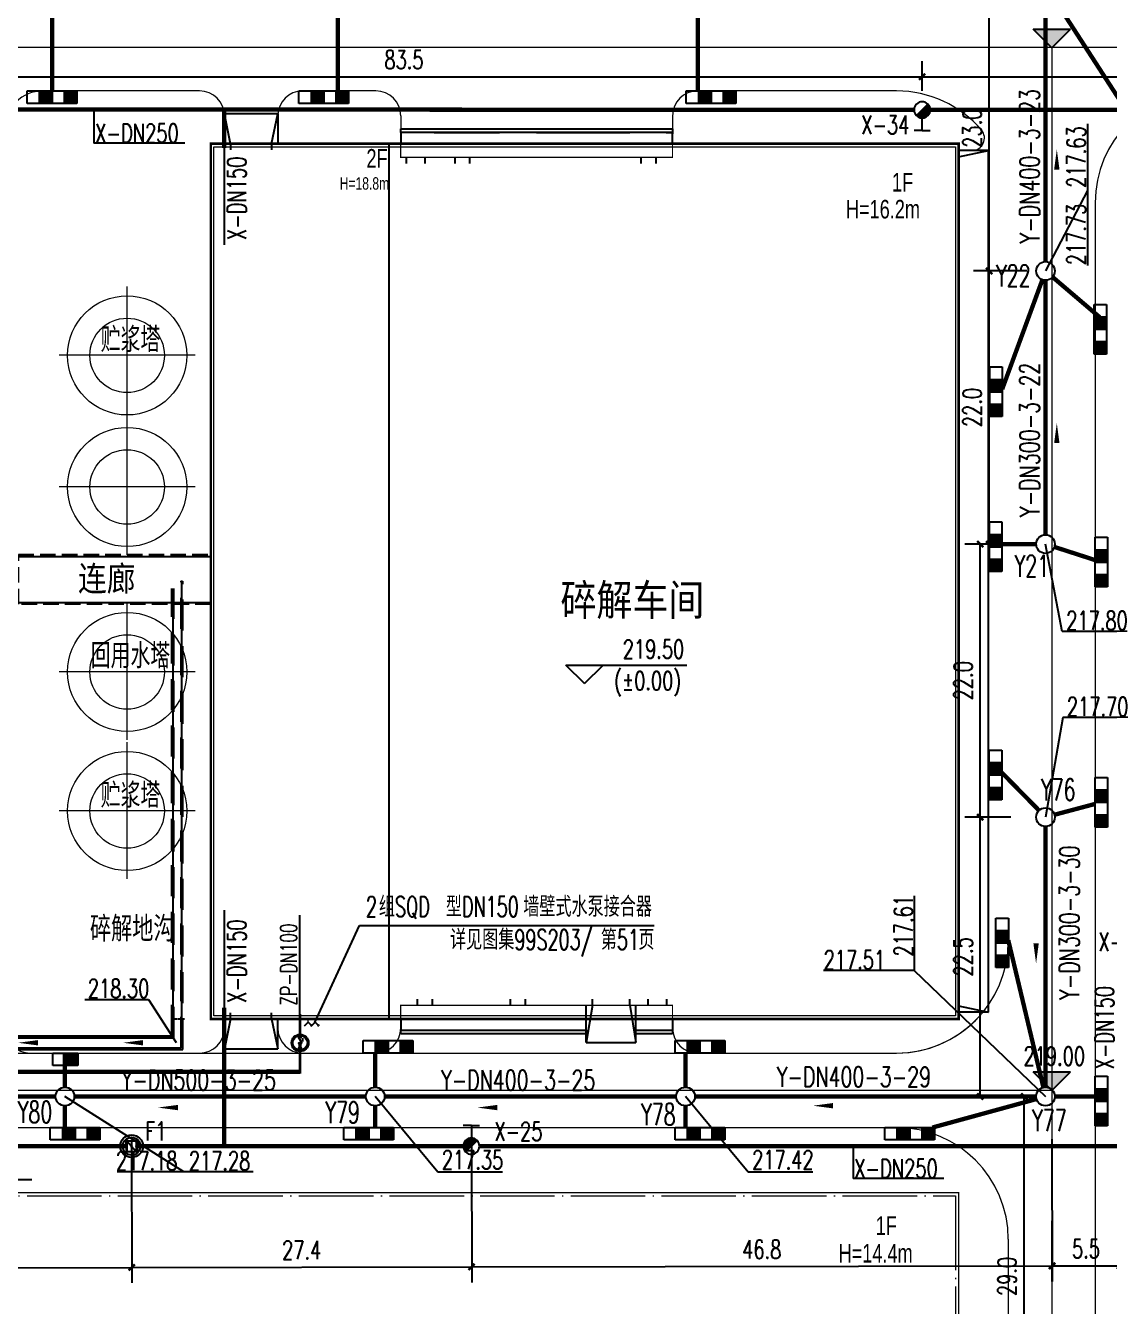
# Model space of a CAD drawing. Header units: metres. Extents: x 497246 to 997717, y 2998582 to 5998198.
# Drawn here: x 497842.3 to 497929.6, y 2999103.9 to 2999207.1 of the extents above; entities that cross this region are included whole.
import ezdxf
from ezdxf.enums import TextEntityAlignment as Align

# ---------------------------------------------------------------- set-up
doc = ezdxf.new("R2010")
doc.units = ezdxf.units.M
doc.header["$LTSCALE"] = 1000
for name, pattern in [('CENTER', [2, 1.25, -0.25, 0.25, -0.25]), ('DASH', [0.35, 0.25, -0.1]), ('DASHED2', [0.375, 0.25, -0.125]), ('DOTE', [2.42, 2, -0.2, 0.02, -0.2]), ('HIDDEN', [0.375, 0.25, -0.125])]:
    doc.linetypes.add(name, pattern=pattern)
doc.layers.get('0').update_dxf_attribs({"linetype": 'CONTINUOUS'})
doc.layers.get('Defpoints').update_dxf_attribs({"linetype": 'CONTINUOUS'})
for name, color, linetype in [('DIM_ELEV', 3, 'CONTINUOUS'), ('DIM_消防', 3, 'CONTINUOUS'), ('eqsj1', 141, 'CONTINUOUS'), ('EQUIP_消火栓', 7, 'CONTINUOUS'), ('EQUIP_消防', 7, 'CONTINUOUS'), ('eqzj1', 40, 'CONTINUOUS'), ('PIPE-喷淋', 6, 'CONTINUOUS'), ('PIPE-消防', 1, 'CONTINUOUS'), ('PIPE-给水', 3, 'CONTINUOUS'), ('PIPE-雨水', 4, 'CONTINUOUS'), ('PUB_TEXT', 7, 'CONTINUOUS'), ('TEXT_雨水', 7, 'CONTINUOUS'), ('TWT_DIM', 3, 'CONTINUOUS'), ('TWT_雨水口', 4, 'CONTINUOUS'), ('VALVE_喷淋', 7, 'CONTINUOUS'), ('WELL_雨水', 4, 'CONTINUOUS'), ('建筑', 7, 'CONTINUOUS'), ('建筑门坡散水', 9, 'CONTINUOUS'), ('文字', 255, 'CONTINUOUS'), ('新建建筑', 2, 'CONTINUOUS'), ('污水沟', 30, 'CONTINUOUS'), ('雨水标注', 100, 'CONTINUOUS')]:
    doc.layers.add(name, color=color, linetype=linetype)
doc.layers.add('建筑轴线', color=1, linetype='DOTE', lineweight=15, plot=False)
for name, color, linetype, lineweight in [('细线', 7, 'CONTINUOUS', 18), ('设备', 253, 'CONTINUOUS', 15), ('道路', 4, 'CONTINUOUS', 15), ('道路中线', 1, 'DOTE', 13)]:
    doc.layers.add(name, color=color, linetype=linetype, lineweight=lineweight)
doc.styles.add('_HZTXT', font='txt.shx', dxfattribs={"width": 0.8, "bigfont": 'HZTXT.shx'})
doc.styles.add('_TCH_DIM', font='SIMPLEX', dxfattribs={"bigfont": 'GBCBIG'})
doc.styles.add('_TCH_DIM_T3', font='SIMPLEX', dxfattribs={"width": 0.705882, "bigfont": 'GBCBIG'})
doc.styles.add('_TWT_SERIAL', font='COMPLEX', dxfattribs={"width": 0.8, "height": 3.5, "bigfont": 'HZTXT'})
doc.styles.add('_TWT_WELL', font='SIMPLEX', dxfattribs={"width": 0.8, "height": 3.5, "bigfont": 'HZTXT'})
doc.styles.add('CLWD', font='ARIALN.TTF')
doc.styles.add('HZTXT', font='txt', dxfattribs={"width": 0.7, "bigfont": 'HZTXT'})
doc.styles.get("Standard").update_dxf_attribs({"font": 'rs.shx', "bigfont": 'hztxt.shx'})
doc.styles.add('TG_LINETYPE', font='SIMPLEX', dxfattribs={"width": 0.8, "height": 3, "bigfont": 'HZTXT'})
doc.styles.add('亨利项目总图布置_2022_8_8_t3--03$0$亨利项目总图布置_2022_8_8_t3--02$0$CEC', font='ARIALN.TTF')
doc.linetypes.add('TG_W', pattern='A,2,-0.3,["W",TG_LINETYPE,S=0.1,R=0,X=-0.23,Y=-0.15],0', length=2.3)
doc.linetypes.add('TG_X', pattern='A,3,-0.3,["X",TG_LINETYPE,S=0.1,R=0,X=-0.23,Y=-0.15],0', length=3.3)
doc.linetypes.add('TG_Y', pattern='A,2,-0.3,["Y",TG_LINETYPE,S=0.1,R=0,X=-0.23,Y=-0.15],0', length=2.3)
doc.linetypes.add('TG_ZP', pattern='A,3,-0.6,["ZP",TG_LINETYPE,S=0.1,R=0,X=-0.6,Y=-0.2],0', length=3.6)
doc.dimstyles.new('_TWT_ARCH&&1', dxfattribs={"dimtxt": 1.4875, "dimasz": 0.5, "dimexe": 1.25, "dimexo": 1.5, "dimgap": 0.63125, "dimtad": 1, "dimdec": 1, "dimzin": 0, "dimdsep": 46, "dimtxsty": '_TCH_DIM_T3', "dimblk": 'ARCHTICK', "dimcen": 0.09, "dimclrt": 7, "dimazin": 2, "dimtfac": 1, "dimtdec": 1, "dimtix": 1, "dimtmove": 2, "dimatfit": 3, "dimfxl": 1, "dimtolj": 1, "dimtzin": 0, "dimarcsym": 0})

# ---------------------------------------------------------------- blocks, each defined once
blk = doc.blocks.new('A$C8b354ef7')
at = {"layer": '设备', "color": 1, "linetype": 'DOTE'}
for p, q in [((5.49, 0), (5.49, 11.02)), ((0, 5.51), (10.97, 5.51))]:
    blk.add_line(p, q, dxfattribs=at)
at = {"layer": '设备'}
blk.add_circle((5.49, 5.47), 4.8, dxfattribs=at)
at = {"layer": '设备', "linetype": 'HIDDEN'}
blk.add_circle((5.49, 5.47), 3, dxfattribs=at)
blk = doc.blocks.new('$VALVE$00000315')
blk.add_line((-75, 125), (75, 125))
blk.add_lwpolyline([(-125, -75), (-125, 75), (125, -75), (125, 75)])
for p in [(-125, 0), (125, 0)]:
    blk.add_point(p)
blk.add_solid([(0, 125), (0, 150), (75, 125)])
blk = doc.blocks.new('$VALVE$00000296')
for points in [[(-125, 72), (-125, -72), (125, 72), (125, -72), (-125, 72)], [(0, 60), (0, -64)]]:
    blk.add_lwpolyline(points)
for p in [(-125, 0), (125, 0)]:
    blk.add_point(p)
blk = doc.blocks.new('$ATTACHMENT$00000194')
for p, q in [((0, 0), (134, 134)), ((0, 0), (134, -134)), ((107, 162), (134, 134)), ((161, 107), (134, 134)), ((107, -161), (134, -134)), ((161, -107), (134, -134))]:
    blk.add_line(p, q)
blk = doc.blocks.new('$VALVE$00000316')
for p, q in [((-125, 72), (125, -72)), ((-125, 72), (-125, -72)), ((-125, 72), (125, 72)), ((125, 72), (125, -72)), ((-125, -72), (125, -72))]:
    blk.add_line(p, q)
at = {"const_width": 21.1}
blk.add_lwpolyline([(-11, 0, 1), (11, 0, 1)], format="xyb", close=True, dxfattribs=at)
for p in [(-125, 0), (125, 0)]:
    blk.add_point(p)
at = {"color": 7, "flags": 9}
for tag in ['XSIZE', 'YSIZE']:
    blk.add_attdef(tag, (0, 0), '', height=0.5, dxfattribs=at)
blk = doc.blocks.new('_ArchTick')
at = {"color": 0, "linetype": 'ByBlock', "const_width": 0.4}
blk.add_lwpolyline([(-0.5, -0.5), (0.5, 0.5)], dxfattribs=at)
blk = doc.blocks.new('*D470')
at = {"layer": 'Defpoints', "color": 0, "transparency": 16777216}
for p in [(497924.95, 2999112.31), (497930.43, 2999112.31), (497930.43, 2999107.19)]:
    blk.add_point(p, dxfattribs=at)
at = {"layer": 'TWT_DIM', "color": 0, "lineweight": -2, "transparency": 16777216}
for p, q in [((497924.95, 2999110.81), (497924.95, 2999105.94)), ((497930.43, 2999110.81), (497930.43, 2999105.94)), ((497924.95, 2999107.19), (497930.43, 2999107.19))]:
    blk.add_line(p, q, dxfattribs=at)
at = {"layer": 'TWT_DIM', "color": 0, "lineweight": -2, "transparency": 16777216, "xscale": 0.5, "yscale": 0.5, "zscale": 0.5, "rotation": 180}
blk.add_blockref('_ArchTick', (497924.95, 2999107.19), dxfattribs=at)
at = {"layer": 'TWT_DIM', "color": 0, "lineweight": -2, "transparency": 16777216, "xscale": 0.5, "yscale": 0.5, "zscale": 0.5}
blk.add_blockref('_ArchTick', (497930.43, 2999107.19), dxfattribs=at)
at = {"layer": 'TWT_DIM', "color": 7, "transparency": 16777216, "insert": (497927.69, 2999108.56), "char_height": 1.488, "attachment_point": 5, "style": '_TCH_DIM_T3'}
blk.add_mtext('\\A1;5.5', dxfattribs=at)
blk = doc.blocks.new('*D471')
at = {"layer": 'Defpoints', "color": 0, "transparency": 16777216}
for p in [(497878.17, 2999118.82), (497924.93, 2999118.9), (497924.96, 2999107.19)]:
    blk.add_point(p, dxfattribs=at)
at = {"layer": 'TWT_DIM', "color": 0, "lineweight": -2, "transparency": 16777216}
for p, q in [((497878.17, 2999117.32), (497878.2, 2999105.86)), ((497924.94, 2999117.4), (497924.96, 2999105.94)), ((497878.19, 2999107.11), (497924.96, 2999107.19))]:
    blk.add_line(p, q, dxfattribs=at)
at = {"layer": 'TWT_DIM', "color": 0, "lineweight": -2, "transparency": 16777216, "xscale": 0.5, "yscale": 0.5, "zscale": 0.5}
for p, rotation in [((497878.19, 2999107.11), 180.1021288850687), ((497924.96, 2999107.19), 0.102128885068738)]:
    blk.add_blockref('_ArchTick', p, dxfattribs=dict(at, rotation=rotation))
at = {"layer": 'TWT_DIM', "color": 7, "transparency": 16777216, "insert": (497901.57, 2999108.52), "char_height": 1.488, "attachment_point": 5, "rotation": 0.1021, "style": '_TCH_DIM_T3'}
blk.add_mtext('\\A1;46.8', dxfattribs=at)
blk = doc.blocks.new('*D472')
at = {"layer": 'Defpoints', "color": 0, "transparency": 16777216}
for p in [(497850.79, 2999118.77), (497878.17, 2999118.82), (497878.19, 2999107.11)]:
    blk.add_point(p, dxfattribs=at)
at = {"layer": 'TWT_DIM', "color": 0, "lineweight": -2, "transparency": 16777216}
for p, q in [((497850.8, 2999117.27), (497850.82, 2999105.81)), ((497878.17, 2999117.32), (497878.2, 2999105.86)), ((497850.81, 2999107.06), (497878.19, 2999107.11))]:
    blk.add_line(p, q, dxfattribs=at)
at = {"layer": 'TWT_DIM', "color": 0, "lineweight": -2, "transparency": 16777216, "xscale": 0.5, "yscale": 0.5, "zscale": 0.5}
for p, rotation in [((497850.81, 2999107.06), 180.1021288853441), ((497878.19, 2999107.11), 0.1021288853440977)]:
    blk.add_blockref('_ArchTick', p, dxfattribs=dict(at, rotation=rotation))
at = {"layer": 'TWT_DIM', "color": 7, "transparency": 16777216, "insert": (497864.5, 2999108.46), "char_height": 1.488, "attachment_point": 5, "rotation": 0.1021, "style": '_TCH_DIM_T3'}
blk.add_mtext('\\A1;27.4', dxfattribs=at)
blk = doc.blocks.new('*D473')
at = {"layer": 'Defpoints', "color": 0, "transparency": 16777216}
for p in [(497850.79, 2999118.77), (497792.17, 2999118.66), (497850.81, 2999107.06)]:
    blk.add_point(p, dxfattribs=at)
at = {"layer": 'TWT_DIM', "color": 0, "lineweight": -2, "transparency": 16777216}
for p, q in [((497792.18, 2999117.16), (497792.2, 2999105.7)), ((497850.8, 2999117.27), (497850.82, 2999105.81)), ((497792.19, 2999106.95), (497850.81, 2999107.06))]:
    blk.add_line(p, q, dxfattribs=at)
at = {"layer": 'TWT_DIM', "color": 0, "lineweight": -2, "transparency": 16777216, "xscale": 0.5, "yscale": 0.5, "zscale": 0.5}
for p, rotation in [((497850.81, 2999107.06), 0.1021288850930501), ((497792.19, 2999106.95), 180.102128885093)]:
    blk.add_blockref('_ArchTick', p, dxfattribs=dict(at, rotation=rotation))
at = {"layer": 'TWT_DIM', "color": 7, "transparency": 16777216, "insert": (497821.5, 2999108.38), "char_height": 1.488, "attachment_point": 5, "rotation": 0.1021, "style": '_TCH_DIM_T3'}
blk.add_mtext('\\A1;58.6', dxfattribs=at)
blk = doc.blocks.new('*D486')
at = {"layer": 'Defpoints', "color": 0, "transparency": 16777216}
for p in [(497914.49, 2999202.98), (497830.99, 2999200.33), (497914.49, 2999200.33)]:
    blk.add_point(p, dxfattribs=at)
at = {"layer": 'TWT_DIM', "color": 0, "lineweight": -2, "transparency": 16777216}
for p, q in [((497830.99, 2999201.83), (497830.99, 2999204.23)), ((497914.49, 2999201.83), (497914.49, 2999204.23)), ((497830.99, 2999202.98), (497914.49, 2999202.98))]:
    blk.add_line(p, q, dxfattribs=at)
at = {"layer": 'TWT_DIM', "color": 0, "lineweight": -2, "transparency": 16777216, "xscale": 0.5, "yscale": 0.5, "zscale": 0.5, "rotation": 180}
blk.add_blockref('_ArchTick', (497830.99, 2999202.98), dxfattribs=at)
at = {"layer": 'TWT_DIM', "color": 0, "lineweight": -2, "transparency": 16777216, "xscale": 0.5, "yscale": 0.5, "zscale": 0.5}
blk.add_blockref('_ArchTick', (497914.49, 2999202.98), dxfattribs=at)
at = {"layer": 'TWT_DIM', "color": 7, "transparency": 16777216, "insert": (497872.74, 2999204.35), "char_height": 1.488, "attachment_point": 5, "style": '_TCH_DIM_T3'}
blk.add_mtext('\\A1;83.5', dxfattribs=at)
blk = doc.blocks.new('*D487')
at = {"layer": 'Defpoints', "color": 0, "transparency": 16777216}
for p in [(497956.49, 2999202.98), (497914.49, 2999200.33), (497956.49, 2999200.33)]:
    blk.add_point(p, dxfattribs=at)
at = {"layer": 'TWT_DIM', "color": 0, "lineweight": -2, "transparency": 16777216}
for p, q in [((497914.49, 2999201.83), (497914.49, 2999204.23)), ((497956.49, 2999201.83), (497956.49, 2999204.23)), ((497914.49, 2999202.98), (497956.49, 2999202.98))]:
    blk.add_line(p, q, dxfattribs=at)
at = {"layer": 'TWT_DIM', "color": 0, "lineweight": -2, "transparency": 16777216, "xscale": 0.5, "yscale": 0.5, "zscale": 0.5, "rotation": 180}
blk.add_blockref('_ArchTick', (497914.49, 2999202.98), dxfattribs=at)
at = {"layer": 'TWT_DIM', "color": 0, "lineweight": -2, "transparency": 16777216, "xscale": 0.5, "yscale": 0.5, "zscale": 0.5}
blk.add_blockref('_ArchTick', (497956.49, 2999202.98), dxfattribs=at)
at = {"layer": 'TWT_DIM', "color": 7, "transparency": 16777216, "insert": (497935.49, 2999204.35), "char_height": 1.488, "attachment_point": 5, "style": '_TCH_DIM_T3'}
blk.add_mtext('\\A1;42.0', dxfattribs=at)
blk = doc.blocks.new('*D520')
at = {"layer": 'Defpoints', "color": 0, "transparency": 16777216}
for p in [(497922.71, 2999120.83), (497922.93, 2999120.83), (497922.93, 2999091.84)]:
    blk.add_point(p, dxfattribs=at)
at = {"layer": 'TWT_DIM', "color": 0, "lineweight": -2, "transparency": 16777216}
for p, q in [((497921.43, 2999120.83), (497921.46, 2999120.83)), ((497922.71, 2999091.84), (497922.71, 2999120.83)), ((497921.43, 2999091.84), (497921.46, 2999091.84))]:
    blk.add_line(p, q, dxfattribs=at)
at = {"layer": 'TWT_DIM', "color": 0, "lineweight": -2, "transparency": 16777216, "xscale": 0.5, "yscale": 0.5, "zscale": 0.5}
for p, rotation in [((497922.71, 2999120.83), 90), ((497922.71, 2999091.84), 270)]:
    blk.add_blockref('_ArchTick', p, dxfattribs=dict(at, rotation=rotation))
at = {"layer": 'TWT_DIM', "color": 7, "transparency": 16777216, "insert": (497921.33, 2999106.34), "char_height": 1.488, "attachment_point": 5, "rotation": 90, "style": '_TCH_DIM_T3'}
blk.add_mtext('\\A1;29.0', dxfattribs=at)
blk = doc.blocks.new('*D523')
at = {"layer": 'Defpoints', "color": 0, "transparency": 16777216}
for p in [(497919.89, 2999187.33), (497924.43, 2999187.33), (497924.43, 2999165.33)]:
    blk.add_point(p, dxfattribs=at)
at = {"layer": 'TWT_DIM', "color": 0, "lineweight": -2, "transparency": 16777216}
for p, q in [((497922.93, 2999187.33), (497918.64, 2999187.33)), ((497919.89, 2999165.33), (497919.89, 2999187.33)), ((497922.93, 2999165.33), (497918.64, 2999165.33))]:
    blk.add_line(p, q, dxfattribs=at)
at = {"layer": 'TWT_DIM', "color": 0, "lineweight": -2, "transparency": 16777216, "xscale": 0.5, "yscale": 0.5, "zscale": 0.5}
for p, rotation in [((497919.89, 2999187.33), 90), ((497919.89, 2999165.33), 270)]:
    blk.add_blockref('_ArchTick', p, dxfattribs=dict(at, rotation=rotation))
at = {"layer": 'TWT_DIM', "color": 7, "transparency": 16777216, "insert": (497918.52, 2999176.33), "char_height": 1.488, "attachment_point": 5, "rotation": 90, "style": '_TCH_DIM_T3'}
blk.add_mtext('\\A1;22.0', dxfattribs=at)
blk = doc.blocks.new('*D524')
at = {"layer": 'Defpoints', "color": 0, "transparency": 16777216}
for p in [(497919.89, 2999210.33), (497924.43, 2999210.33), (497924.43, 2999187.33)]:
    blk.add_point(p, dxfattribs=at)
at = {"layer": 'TWT_DIM', "color": 0, "lineweight": -2, "transparency": 16777216}
for p, q in [((497922.93, 2999210.33), (497918.64, 2999210.33)), ((497919.89, 2999187.33), (497919.89, 2999210.33)), ((497922.93, 2999187.33), (497918.64, 2999187.33))]:
    blk.add_line(p, q, dxfattribs=at)
at = {"layer": 'TWT_DIM', "color": 0, "lineweight": -2, "transparency": 16777216, "xscale": 0.5, "yscale": 0.5, "zscale": 0.5}
for p, rotation in [((497919.89, 2999210.33), 90), ((497919.89, 2999187.33), 270)]:
    blk.add_blockref('_ArchTick', p, dxfattribs=dict(at, rotation=rotation))
at = {"layer": 'TWT_DIM', "color": 7, "transparency": 16777216, "insert": (497918.52, 2999198.83), "char_height": 1.488, "attachment_point": 5, "rotation": 90, "style": '_TCH_DIM_T3'}
blk.add_mtext('\\A1;23.0', dxfattribs=at)
blk = doc.blocks.new('*D525')
at = {"layer": 'Defpoints', "color": 0, "transparency": 16777216}
for p in [(497919.17, 2999143.33), (497923.13, 2999143.33), (497923.13, 2999120.83)]:
    blk.add_point(p, dxfattribs=at)
at = {"layer": 'TWT_DIM', "color": 0, "lineweight": -2, "transparency": 16777216}
for p, q in [((497921.63, 2999143.33), (497917.92, 2999143.33)), ((497919.17, 2999120.83), (497919.17, 2999143.33)), ((497921.63, 2999120.83), (497917.92, 2999120.83))]:
    blk.add_line(p, q, dxfattribs=at)
at = {"layer": 'TWT_DIM', "color": 0, "lineweight": -2, "transparency": 16777216, "xscale": 0.5, "yscale": 0.5, "zscale": 0.5}
for p, rotation in [((497919.17, 2999143.33), 90), ((497919.17, 2999120.83), 270)]:
    blk.add_blockref('_ArchTick', p, dxfattribs=dict(at, rotation=rotation))
at = {"layer": 'TWT_DIM', "color": 7, "transparency": 16777216, "insert": (497917.79, 2999132.08), "char_height": 1.488, "attachment_point": 5, "rotation": 90, "style": '_TCH_DIM_T3'}
blk.add_mtext('\\A1;22.5', dxfattribs=at)
blk = doc.blocks.new('*D526')
at = {"layer": 'Defpoints', "color": 0, "transparency": 16777216}
for p in [(497919.17, 2999165.33), (497923.13, 2999165.33), (497923.13, 2999143.33)]:
    blk.add_point(p, dxfattribs=at)
at = {"layer": 'TWT_DIM', "color": 0, "lineweight": -2, "transparency": 16777216}
for p, q in [((497921.63, 2999165.33), (497917.92, 2999165.33)), ((497919.17, 2999143.33), (497919.17, 2999165.33)), ((497921.63, 2999143.33), (497917.92, 2999143.33))]:
    blk.add_line(p, q, dxfattribs=at)
at = {"layer": 'TWT_DIM', "color": 0, "lineweight": -2, "transparency": 16777216, "xscale": 0.5, "yscale": 0.5, "zscale": 0.5}
for p, rotation in [((497919.17, 2999165.33), 90), ((497919.17, 2999143.33), 270)]:
    blk.add_blockref('_ArchTick', p, dxfattribs=dict(at, rotation=rotation))
at = {"layer": 'TWT_DIM', "color": 7, "transparency": 16777216, "insert": (497917.79, 2999154.33), "char_height": 1.488, "attachment_point": 5, "rotation": 90, "style": '_TCH_DIM_T3'}
blk.add_mtext('\\A1;22.0', dxfattribs=at)
blk = doc.blocks.new('$TwtSys$00000187')
blk.add_circle((0, 0), 0.5)
blk = doc.blocks.new('$TwtSys$00000385')
for p, q in [((0, 331), (-130, 331)), ((0, 331), (0, 131)), ((0, 331), (130, 331)), ((92, 92), (-92, -92))]:
    blk.add_line(p, q)
for start, end in [(135, 315), (315, 135)]:
    blk.add_arc((0, 0), 131, start, end)
at = {"color": 0}
for points in [[(-34, 127), (-127, 34), (34, 127), (-127, -34)], [(-93, 93), (-93, 93), (-34, 127), (-127, 34)], [(34, 127), (-127, -34), (93, 93), (-93, -93)]]:
    blk.add_solid(points, dxfattribs=at)
blk = doc.blocks.new('$TwtSys$00000425')
for p, q in [((-1000, -250), (-1000, 250)), ((-1000, 250), (0, 250)), ((-500, -250), (-500, 250)), ((0, 250), (1000, 250)), ((0, 250), (0, -250)), ((0, -250), (0, 250)), ((500, -250), (500, 250)), ((1000, 250), (1000, -250)), ((0, -250), (-1000, -250)), ((1000, -250), (0, -250))]:
    blk.add_line(p, q)
for points in [[(-500, 250), (0, 250), (-500, -250), (0, -250)], [(500, 250), (1000, 250), (500, -250), (1000, -250)]]:
    blk.add_solid(points)
blk = doc.blocks.new('$TwtSys$00000424')
for p, q in [((-500, 250), (500, 250)), ((-500, -250), (-500, 250)), ((0, -250), (0, 250)), ((500, 250), (500, -250)), ((500, -250), (-500, -250))]:
    blk.add_line(p, q)
blk.add_solid([(0, 250), (500, 250), (0, -250), (500, -250)])

msp = doc.modelspace()

# ---------------------------------------------------------------- hatches: boundary and pattern name
at = {"layer": 'DIM_ELEV'}
for points in [[(497924.93, 2999205.31), (497923.43, 2999206.81), (497926.43, 2999206.81)], [(497924.93, 2999121.32), (497923.43, 2999122.82), (497926.43, 2999122.82)]]:
    msp.add_hatch(color=0, dxfattribs=at).paths.add_polyline_path(points)
at = {"layer": 'PIPE-喷淋', "linetype": 'TG_ZP'}
for points in [[(497864.37, 2999122.83), (497864.48, 2999122.83), (497864.48, 2999122.66)], [(497864.37, 2999122.83), (497864.37, 2999122.66), (497864.48, 2999122.66)]]:
    msp.add_hatch(color=0, dxfattribs=at).paths.add_polyline_path(points)

# ---------------------------------------------------------------- linework, layer by layer
at = {"color": 0}
msp.add_line((497871.53, 2999197.58), (497871.53, 2999127.08), dxfattribs=at)
at = {"color": 0, "ltscale": 10}
for radius in [0.689, 0.589]:
    msp.add_circle((497864.37, 2999125.15), radius, dxfattribs=at)
at = {"layer": 'DIM_ELEV', "color": 0}
for p, q in [((497924.93, 2999205.31), (497923.43, 2999206.81)), ((497923.43, 2999206.81), (497926.43, 2999206.81)), ((497924.93, 2999205.31), (497926.43, 2999206.81)), ((497924.93, 2999121.32), (497923.43, 2999122.82)), ((497923.43, 2999122.82), (497926.43, 2999122.82)), ((497924.93, 2999121.32), (497926.43, 2999122.82))]:
    msp.add_line(p, q, dxfattribs=at)
at = {"layer": 'DIM_消防'}
for p, q in [((497865.55, 2999126.79), (497869.15, 2999134.6)), ((497869.15, 2999134.6), (497892.91, 2999134.6))]:
    msp.add_line(p, q, dxfattribs=at)
at = {"layer": 'eqsj1', "color": 150, "linetype": 'DASHED2', "ltscale": 0.01}
for p, q in [((497854.04, 2999125.71), (497854.04, 2999161.75)), ((497854.19, 2999125.56), (497854.19, 2999161.75))]:
    msp.add_line(p, q, dxfattribs=at)
at = {"layer": 'eqsj1', "color": 150}
msp.add_line((497854.14, 2999127.08), (497854.14, 2999161.7), dxfattribs=at)
at = {"layer": 'eqzj1', "color": 150, "linetype": 'DASHED2', "ltscale": 0.01}
for p, q in [((497854.79, 2999124.76), (497854.79, 2999162.35)), ((497854.94, 2999124.61), (497854.94, 2999162.35))]:
    msp.add_line(p, q, dxfattribs=at)
at = {"layer": 'eqzj1', "color": 150}
msp.add_line((497854.84, 2999127.08), (497854.84, 2999162.4), dxfattribs=at)
at = {"layer": 'eqzj1', "linetype": 'CENTER'}
for p, q in [((497853.96, 2999127.08), (497854.44, 2999127.08)), ((497854.51, 2999127.08), (497855.05, 2999127.08))]:
    msp.add_line(p, q, dxfattribs=at)
at = {"layer": 'PIPE-喷淋', "color": 0, "linetype": 'TG_ZP', "ltscale": 0.003}
for points, const_width in [([(497864.37, 2999127.49), (497864.37, 2999125.61)], 0.225), ([(497830.11, 2999122.83), (497864.37, 2999122.83)], 0.35)]:
    msp.add_lwpolyline(points, dxfattribs=dict(at, const_width=const_width))
at = {"layer": 'PIPE-喷淋', "ltscale": 400, "const_width": 0.1}
for points in [[(497865.02, 2999126.83), (497865.02, 2999127.08)], [(497865.58, 2999126.83), (497865.58, 2999127.08)]]:
    msp.add_lwpolyline(points, dxfattribs=at)
at = {"layer": 'PIPE-喷淋', "const_width": 0.0525}
for points in [[(497864.37, 2999125.61), (497864.37, 2999125.61)], [(497864.37, 2999125.16), (497864.37, 2999125.13)]]:
    msp.add_lwpolyline(points, dxfattribs=at)
at = {"layer": 'PIPE-喷淋', "color": 0, "linetype": 'TG_ZP', "ltscale": 0.0025, "const_width": 0.225}
msp.add_lwpolyline([(497864.37, 2999122.83), (497864.37, 2999124.68)], dxfattribs=at)
at = {"layer": 'PIPE-消防', "color": 70, "linetype": 'ByBlock'}
for p, q in [((497847.76, 2999200.33), (497847.76, 2999197.62)), ((497908.92, 2999116.93), (497908.92, 2999114.22))]:
    msp.add_line(p, q, dxfattribs=at)
at = {"layer": 'PIPE-消防', "color": 70, "linetype": 'TG_X', "ltscale": 700}
for p, q in [((497858.26, 2999197.29), (497858.26, 2999189.44)), ((497858.26, 2999135.84), (497858.26, 2999127.99))]:
    msp.add_line(p, q, dxfattribs=at)
at = {"layer": 'PIPE-消防', "linetype": 'TG_X', "ltscale": 0.005, "const_width": 0.35}
for points in [[(497840.83, 2999200.33), (497858.26, 2999200.33)], [(497858.26, 2999200.33), (497913.83, 2999200.31)], [(497915.14, 2999200.31), (497956.04, 2999200.33)], [(497858.26, 2999127.99), (497858.26, 2999116.83)], [(497840.83, 2999116.83), (497850.35, 2999116.83)], [(497851.25, 2999116.83), (497858.26, 2999116.83)], [(497858.26, 2999116.83), (497877.52, 2999116.83)], [(497878.83, 2999116.83), (497930.43, 2999116.83)]]:
    msp.add_lwpolyline(points, dxfattribs=at)
at = {"layer": 'PIPE-消防', "linetype": 'TG_X', "ltscale": 0.0025, "const_width": 0.35}
msp.add_lwpolyline([(497858.26, 2999200.33), (497858.26, 2999197.24)], dxfattribs=at)
at = {"layer": 'PIPE-给水', "color": 70, "linetype": 'ByBlock'}
for p, q in [((497855.1, 2999197.62), (497847.76, 2999197.62)), ((497864.34, 2999127.49), (497864.34, 2999135.44)), ((497842.76, 2999114.12), (497835.42, 2999114.12)), ((497916.25, 2999114.22), (497908.92, 2999114.22))]:
    msp.add_line(p, q, dxfattribs=at)
at = {"layer": 'PIPE-雨水', "color": 0, "linetype": 'TG_Y', "ltscale": 0.003, "const_width": 0.35}
for points in [[(497844.41, 2999209.58), (497844.41, 2999201.83)], [(497867.41, 2999209.58), (497867.41, 2999201.83)], [(497896.43, 2999209.58), (497896.43, 2999201.85)]]:
    msp.add_lwpolyline(points, dxfattribs=at)
at = {"layer": 'PIPE-雨水', "color": 0, "linetype": 'TG_Y', "ltscale": 0.005, "const_width": 0.35}
for points in [[(497924.43, 2999209.58), (497924.43, 2999188.08)], [(497924.43, 2999186.58), (497924.43, 2999166.08)], [(497924.43, 2999142.58), (497924.43, 2999121.58)], [(497845.43, 2999121.58), (497845.43, 2999124.33)], [(497870.43, 2999121.58), (497870.43, 2999124.33)], [(497830.11, 2999120.83), (497844.68, 2999120.83)], [(497846.18, 2999120.83), (497869.68, 2999120.83)], [(497871.18, 2999120.83), (497894.68, 2999120.83)], [(497896.18, 2999120.83), (497923.68, 2999120.83)], [(497845.43, 2999118.33), (497845.43, 2999120.08)], [(497870.43, 2999118.33), (497870.43, 2999120.08)]]:
    msp.add_lwpolyline(points, dxfattribs=at)
at = {"layer": 'PIPE-雨水', "color": 0, "linetype": 'TG_Y', "ltscale": 0.0025, "const_width": 0.35}
for points in [[(497924.84, 2999209.7), (497931.47, 2999199.45)], [(497920.94, 2999177.81), (497924.18, 2999186.63)], [(497925.15, 2999165.1), (497928.43, 2999164.04)], [(497921.43, 2999133.42), (497924.26, 2999121.56)], [(497923.71, 2999120.63), (497915.31, 2999118.33)]]:
    msp.add_lwpolyline(points, dxfattribs=at)
at = {"layer": 'PIPE-雨水', "color": 70, "linetype": 'ByBlock'}
for points in [[(497925.33, 2999192.63, 0, 0, 0), (497925.34, 2999197.12, 0, 0.432, 0), (497925.34, 2999195.5, 0, 0, 0)], [(497925.33, 2999170.6, 0, 0, 0), (497925.34, 2999175.08, 0, 0.432, 0), (497925.34, 2999173.46, 0, 0, 0)], [(497923.68, 2999136.03, 0, 0, 0), (497923.67, 2999131.54, 0, 0.432, 0), (497923.67, 2999133.16, 0, 0, 0)], [(497857.4, 2999119.93, 0, 0, 0), (497852.92, 2999119.94, 0, 0.432, 0), (497854.54, 2999119.94, 0, 0, 0)], [(497883.14, 2999119.93, 0, 0, 0), (497878.65, 2999119.94, 0, 0.432, 0), (497880.27, 2999119.94, 0, 0, 0)], [(497910.18, 2999120.09, 0, 0, 0), (497905.7, 2999120.09, 0, 0.432, 0), (497907.32, 2999120.09, 0, 0, 0)]]:
    msp.add_lwpolyline(points, format="xyseb", dxfattribs=at)
at = {"layer": 'PIPE-雨水', "color": 0, "linetype": 'TG_W', "ltscale": 2.5, "const_width": 0.35}
for points in [[(497925, 2999186.84), (497928.8, 2999183.6)], [(497925.16, 2999143.53), (497928.43, 2999144.4)]]:
    msp.add_lwpolyline(points, dxfattribs=at)
at = {"layer": 'PIPE-雨水', "color": 0, "ltscale": 0.005, "const_width": 0.35}
for points in [[(497920.92, 2999165.32), (497923.68, 2999165.33)], [(497920.89, 2999146.94), (497923.91, 2999143.87)], [(497895.43, 2999121.58), (497895.43, 2999124.33)], [(497925.18, 2999120.83), (497928.64, 2999120.83)], [(497895.43, 2999118.33), (497895.43, 2999120.08)]]:
    msp.add_lwpolyline(points, dxfattribs=at)
at = {"layer": 'VALVE_喷淋', "linetype": 'Continuous'}
for p, q in [((497850.34, 2999117.33), (497850.35, 2999116.33)), ((497850.42, 2999117.33), (497850.42, 2999116.33)), ((497851.17, 2999117.33), (497851.17, 2999116.33)), ((497851.24, 2999117.33), (497851.25, 2999116.33))]:
    msp.add_line(p, q, dxfattribs=at)
for radius in [0.913, 0.913, 0.713, 0.713]:
    msp.add_circle((497850.8, 2999116.83), radius, dxfattribs=at)
at = {"layer": '建筑'}
msp.add_line((497871.53, 2999197.58), (497871.53, 2999127.08), dxfattribs=at)
at = {"layer": '建筑', "linetype": 'Continuous', "const_width": 0.1}
for points in [[(497857.18, 2999197.58), (497872.48, 2999197.58), (497872.48, 2999196.48), (497894.38, 2999196.48), (497894.38, 2999197.58), (497917.43, 2999197.58), (497917.43, 2999127.08), (497894.38, 2999127.08), (497894.38, 2999128.18), (497872.48, 2999128.18), (497872.48, 2999127.08), (497857.18, 2999127.08)], [(497812.93, 2999113.08), (497917.43, 2999113.08), (497917.43, 2999077.58), (497812.93, 2999077.58)]]:
    msp.add_lwpolyline(points, close=True, dxfattribs=at)
at = {"layer": '建筑', "linetype": 'DASH', "ltscale": 0.005}
msp.add_lwpolyline([(497841.68, 2999164.48), (497857.18, 2999164.48), (497857.18, 2999160.48), (497841.68, 2999160.48)], close=True, dxfattribs=at)
at = {"layer": '建筑轴线', "ltscale": 3}
msp.add_lwpolyline([(497857.43, 2999197.33), (497917.18, 2999197.33), (497917.18, 2999127.33), (497857.43, 2999127.33)], close=True, dxfattribs=at)
at = {"layer": '建筑轴线', "ltscale": 0.003}
for points in [[(497857.43, 2999197.33), (497917.18, 2999197.33), (497917.18, 2999127.33), (497857.43, 2999127.33)], [(497813.18, 2999112.83), (497917.18, 2999112.83), (497917.18, 2999077.83), (497813.18, 2999077.83)]]:
    msp.add_lwpolyline(points, close=True, dxfattribs=at)
at = {"layer": '建筑门坡散水', "linetype": 'Continuous'}
for p, q in [((497862.58, 2999199.98), (497858.28, 2999199.98)), ((497858.28, 2999199.98), (497858.28, 2999197.58)), ((497858.78, 2999197.58), (497858.28, 2999199.98)), ((497862.08, 2999197.58), (497862.58, 2999199.98)), ((497862.58, 2999199.98), (497862.58, 2999197.58)), ((497872.48, 2999198.78), (497894.38, 2999198.78)), ((497872.48, 2999198.48), (497872.48, 2999198.78)), ((497872.48, 2999198.48), (497872.48, 2999198.38)), ((497894.38, 2999198.48), (497872.48, 2999198.48)), ((497872.48, 2999198.38), (497872.48, 2999197.58)), ((497875.18, 2999198.48), (497880.43, 2999198.48)), ((497883.43, 2999198.48), (497890.93, 2999198.48)), ((497893.88, 2999198.48), (497894.38, 2999198.48)), ((497894.38, 2999198.78), (497894.38, 2999198.48)), ((497894.38, 2999198.48), (497894.38, 2999198.38)), ((497894.38, 2999197.58), (497894.38, 2999198.38)), ((497858.78, 2999197.58), (497858.78, 2999197.08)), ((497862.08, 2999197.58), (497862.08, 2999197.08)), ((497872.93, 2999196.48), (497872.93, 2999195.98)), ((497874.43, 2999196.48), (497874.43, 2999195.98)), ((497876.83, 2999196.48), (497876.83, 2999195.98)), ((497878.03, 2999196.48), (497878.03, 2999195.98)), ((497891.83, 2999196.48), (497891.83, 2999195.98)), ((497893.03, 2999196.48), (497893.03, 2999195.98)), ((497919.83, 2999197.03), (497917.43, 2999197.03)), ((497917.43, 2999196.53), (497919.83, 2999197.03)), ((497919.83, 2999127.63), (497919.83, 2999197.03)), ((497873.83, 2999128.18), (497873.83, 2999128.68)), ((497875.03, 2999128.18), (497875.03, 2999128.68)), ((497881.33, 2999128.18), (497881.33, 2999128.68)), ((497882.53, 2999128.18), (497882.53, 2999128.68)), ((497887.43, 2999125.18), (497887.43, 2999128.18)), ((497887.93, 2999128.18), (497887.43, 2999125.18)), ((497887.93, 2999128.18), (497887.93, 2999128.68)), ((497890.93, 2999128.18), (497890.93, 2999128.68)), ((497890.93, 2999128.18), (497891.43, 2999125.18)), ((497891.43, 2999125.18), (497891.43, 2999128.18)), ((497892.43, 2999128.18), (497892.43, 2999128.68)), ((497893.93, 2999128.18), (497893.93, 2999128.68)), ((497917.43, 2999128.13), (497919.83, 2999127.63)), ((497858.28, 2999124.68), (497858.28, 2999127.08)), ((497858.78, 2999127.08), (497858.28, 2999124.68)), ((497858.78, 2999127.08), (497858.78, 2999127.58)), ((497862.08, 2999127.08), (497862.08, 2999127.58)), ((497862.08, 2999127.08), (497862.58, 2999124.68)), ((497862.58, 2999124.68), (497862.58, 2999127.08)), ((497872.48, 2999127.08), (497872.48, 2999126.28)), ((497894.38, 2999127.08), (497894.38, 2999126.18)), ((497919.83, 2999127.63), (497917.43, 2999127.63)), ((497872.48, 2999126.28), (497872.48, 2999126.18)), ((497872.48, 2999126.18), (497887.43, 2999126.18)), ((497872.48, 2999125.88), (497872.48, 2999126.18)), ((497887.43, 2999126.18), (497887.43, 2999125.88)), ((497891.43, 2999126.18), (497894.38, 2999126.18)), ((497891.43, 2999125.88), (497891.43, 2999126.18)), ((497894.38, 2999126.18), (497894.38, 2999125.88)), ((497887.43, 2999125.88), (497872.48, 2999125.88)), ((497887.43, 2999125.18), (497891.43, 2999125.18)), ((497894.38, 2999125.88), (497891.43, 2999125.88)), ((497858.28, 2999124.68), (497862.58, 2999124.68))]:
    msp.add_line(p, q, dxfattribs=at)
at = {"layer": '文字', "color": 0}
for p, q in [((497887.29, 2999154.09), (497885.79, 2999155.59)), ((497885.79, 2999155.59), (497895.52, 2999155.59)), ((497887.29, 2999154.09), (497888.79, 2999155.59))]:
    msp.add_line(p, q, dxfattribs=at)
at = {"layer": '新建建筑', "linetype": 'DASH', "ltscale": 10}
for p, q in [((497841.68, 2999164.33), (497857.18, 2999164.33)), ((497841.68, 2999160.63), (497857.18, 2999160.63))]:
    msp.add_line(p, q, dxfattribs=at)
at = {"layer": '新建建筑', "color": 0, "linetype": 'Continuous', "const_width": 0.2}
msp.add_lwpolyline([(497857.18, 2999197.58), (497917.43, 2999197.58), (497917.43, 2999127.08), (497857.18, 2999127.08)], close=True, dxfattribs=at)
at = {"layer": '污水沟', "color": 70}
for p, q in [((497847.04, 2999128.64), (497852.17, 2999128.64)), ((497852.17, 2999128.64), (497854.4, 2999125.17))]:
    msp.add_line(p, q, dxfattribs=at)
at = {"layer": '污水沟', "color": 30}
for p, q in [((497778.4, 2999125.71), (497854.04, 2999125.71)), ((497778.4, 2999125.56), (497854.19, 2999125.56)), ((497778.4, 2999124.76), (497854.79, 2999124.76)), ((497778.4, 2999124.61), (497854.94, 2999124.61))]:
    msp.add_line(p, q, dxfattribs=at)
for points in [[(497846.13, 2999125.17, 0, 0, 0), (497841.65, 2999125.16, 0, 0.432, 0), (497843.27, 2999125.16, 0, 0, 0)], [(497854.6, 2999125.17, 0, 0, 0), (497850.11, 2999125.16, 0, 0.432, 0), (497851.73, 2999125.16, 0, 0, 0)]]:
    msp.add_lwpolyline(points, format="xyseb", dxfattribs=at)
at = {"layer": '道路', "linetype": 'ByBlock', "lineweight": 0, "ltscale": 0.2}
for p, q in [((497856.28, 2999201.83), (497843.63, 2999201.83)), ((497870.48, 2999201.83), (497864.58, 2999201.83)), ((497912.43, 2999201.83), (497896.38, 2999201.83)), ((497858.28, 2999199.83), (497858.28, 2999197.58)), ((497862.58, 2999199.83), (497862.58, 2999197.58)), ((497872.48, 2999199.83), (497872.48, 2999197.58)), ((497894.38, 2999199.83), (497894.38, 2999197.58)), ((497918.51, 2999197.03), (497917.43, 2999197.03)), ((497858.28, 2999127.08), (497858.28, 2999126.33)), ((497862.58, 2999127.08), (497862.58, 2999126.33)), ((497872.48, 2999127.08), (497872.48, 2999126.33)), ((497894.38, 2999127.08), (497894.38, 2999126.33)), ((497781.43, 2999124.33), (497912.43, 2999124.33)), ((497842.63, 2999124.33), (497856.28, 2999124.33)), ((497864.58, 2999124.33), (497870.48, 2999124.33)), ((497896.38, 2999124.33), (497912.43, 2999124.33)), ((497816.93, 2999118.33), (497912.43, 2999118.33))]:
    msp.add_line(p, q, dxfattribs=at)
at = {"layer": '道路', "linetype": 'ByBlock', "ltscale": 0.2}
for p, q in [((497928.43, 2999192.83), (497928.43, 2999083.83)), ((497921.43, 2999109.33), (497921.43, 2999083.83)), ((497921.43, 2999109.33), (497921.43, 2999083.83))]:
    msp.add_line(p, q, dxfattribs=at)
at = {"layer": '道路', "linetype": 'ByBlock', "lineweight": 0, "ltscale": 0.2}
for centre, radius, start, end in [((497843.63, 2999198.83), 3, 90, 180), ((497856.28, 2999199.83), 2, 0, 90), ((497864.58, 2999199.83), 2, 90, 180), ((497870.48, 2999199.83), 2, 0, 90), ((497896.38, 2999199.83), 2, 90, 180), ((497937.43, 2999192.83), 9, 90, 180), ((497842.63, 2999126.33), 2, 180, 270), ((497856.28, 2999126.33), 2, 270, 0), ((497864.58, 2999126.33), 2, 180, 270), ((497870.48, 2999126.33), 2, 270, 0), ((497896.38, 2999126.33), 2, 180, 270), ((497912.43, 2999109.33), 9, 360, 90), ((497912.43, 2999109.33), 9, 0, 90)]:
    msp.add_arc(centre, radius, start, end, dxfattribs=at)
at = {"layer": '道路', "linetype": 'ByBlock', "ltscale": 0.2}
for centre, radius, start, end in [((497912.43, 2999192.83), 9, 40.5413, 90), ((497918.51, 2999198.03), 1, 270, 40.5413), ((497912.43, 2999133.33), 9, 270, 0), ((497912.43, 2999133.33), 9, 270, 320.7032)]:
    msp.add_arc(centre, radius, start, end, dxfattribs=at)
at = {"layer": '道路中线', "ltscale": 5}
for p, q in [((497963.43, 2999205.33), (497744.43, 2999205.33)), ((497924.93, 2999205.33), (497924.93, 2999067.58)), ((497565.84, 2999121.33), (497924.93, 2999121.33))]:
    msp.add_line(p, q, dxfattribs=at)
at = {"layer": '道路中线', "ltscale": 0.005}
for p, q in [((497964.8, 2999205.33), (497744.43, 2999205.33)), ((497924.93, 2999205.33), (497924.93, 2999067.58)), ((497565.84, 2999121.33), (497924.93, 2999121.33))]:
    msp.add_line(p, q, dxfattribs=at)
at = {"layer": '雨水标注', "color": 70}
for p, q in [((497927.8, 2999199.17), (497927.8, 2999193.8)), ((497927.8, 2999193.8), (497924.43, 2999187.33)), ((497927.8, 2999193.8), (497927.8, 2999187.78)), ((497925.77, 2999158.28), (497924.43, 2999165.33)), ((497931, 2999158.28), (497925.77, 2999158.28)), ((497925.82, 2999151.36), (497924.43, 2999143.33)), ((497931.05, 2999151.36), (497925.82, 2999151.36)), ((497913.86, 2999136.99), (497913.86, 2999130.97)), ((497913.86, 2999130.97), (497906.54, 2999130.97)), ((497913.86, 2999130.97), (497924.43, 2999120.83)), ((497855.02, 2999114.77), (497845.43, 2999120.83)), ((497875.47, 2999114.73), (497870.43, 2999120.83)), ((497900.47, 2999114.73), (497895.43, 2999120.83)), ((497855.02, 2999114.77), (497849.64, 2999114.77)), ((497860.58, 2999114.77), (497855.02, 2999114.77)), ((497880.69, 2999114.73), (497875.47, 2999114.73)), ((497905.69, 2999114.73), (497900.47, 2999114.73))]:
    msp.add_line(p, q, dxfattribs=at)

# ---------------------------------------------------------------- block references
at = {"layer": 'EQUIP_消火栓', "xscale": 0.005, "yscale": 0.005, "zscale": 0.005, "rotation": 180}
msp.add_blockref('$TwtSys$00000385', (497914.49, 2999200.31), dxfattribs=at)
at = {"layer": 'EQUIP_消火栓', "xscale": 0.005, "yscale": 0.005, "zscale": 0.005}
msp.add_blockref('$TwtSys$00000385', (497878.17, 2999116.83), dxfattribs=at)
at = {"layer": 'EQUIP_消防', "xscale": 0.002, "yscale": 0.002, "zscale": 0.002, "rotation": 270}
for p in [(497865.02, 2999126.83), (497865.58, 2999126.83)]:
    msp.add_blockref('$ATTACHMENT$00000194', p, dxfattribs=at)
at = {"layer": 'TWT_雨水口', "xscale": 0.002, "yscale": 0.002, "zscale": 0.002}
for name, p in [('$TwtSys$00000425', (497844.39, 2999201.33)), ('$TwtSys$00000425', (497866.28, 2999201.33)), ('$TwtSys$00000425', (497897.49, 2999201.33)), ('$TwtSys$00000425', (497871.46, 2999124.83)), ('$TwtSys$00000425', (497896.58, 2999124.83)), ('$TwtSys$00000424', (497845.46, 2999123.82)), ('$TwtSys$00000425', (497846.25, 2999117.83)), ('$TwtSys$00000425', (497869.9, 2999117.83)), ('$TwtSys$00000425', (497896.58, 2999117.83)), ('$TwtSys$00000425', (497913.49, 2999117.83))]:
    msp.add_blockref(name, p, dxfattribs=at)
at = {"layer": 'TWT_雨水口', "xscale": 0.002, "yscale": 0.002, "zscale": 0.002, "rotation": 270}
for p in [(497928.85, 2999182.64), (497920.44, 2999177.6), (497920.42, 2999165.11), (497928.93, 2999163.88), (497920.4, 2999146.73), (497928.93, 2999144.53), (497920.94, 2999133.21), (497928.93, 2999120.46)]:
    msp.add_blockref('$TwtSys$00000425', p, dxfattribs=at)
at = {"layer": 'VALVE_喷淋', "yscale": 0.0018, "zscale": 0.0018, "rotation": 270}
for name, p, xscale in [('$VALVE$00000315', (497864.37, 2999125.39), -0.0018), ('$VALVE$00000296', (497864.37, 2999124.91), 0.0018)]:
    msp.add_blockref(name, p, dxfattribs=dict(at, xscale=xscale))
at = {"layer": 'VALVE_喷淋', "linetype": 'Continuous', "xscale": 0.00300418119039787, "yscale": 0.006, "zscale": 0.00300418119039787, "rotation": 0.1921711441115849}
msp.add_blockref('$VALVE$00000316', (497850.8, 2999116.83), dxfattribs=at)
at = {"layer": 'WELL_雨水', "xscale": 1.5, "yscale": 1.5, "zscale": 1.5}
for p in [(497924.43, 2999187.33), (497924.43, 2999165.33), (497924.43, 2999143.33), (497845.43, 2999120.83), (497870.43, 2999120.83), (497895.43, 2999120.83), (497924.43, 2999120.83)]:
    msp.add_blockref('$TwtSys$00000187', p, dxfattribs=at)
at = {"layer": '细线', "linetype": 'Continuous'}
for p in [(497844.95, 2999175.06), (497844.95, 2999164.46), (497844.95, 2999149.56), (497844.95, 2999138.36)]:
    msp.add_blockref('A$C8b354ef7', p, dxfattribs=at)

# ---------------------------------------------------------------- texts
at = {"style": '_HZTXT', "width": 0.8}
for s, p in [('贮浆塔', (497850.71, 2999181.79)), ('回用水塔', (497850.71, 2999156.33)), ('贮浆塔', (497850.71, 2999145.09))]:
    msp.add_text(s, height=2, rotation=0, dxfattribs=at).set_placement(p, align=Align.MIDDLE_CENTER)
at = {"layer": 'DIM_消防', "color": 7, "style": '_TWT_SERIAL'}
for s, height, width, p in [('2', 1.62, 0.64, (497869.68, 2999135.31)), ('组', 1.62, 0.8, (497870.72, 2999135.31)), ('SQD', 1.621, 0.64, (497872.02, 2999135.31)), ('型', 1.62, 0.8, (497876.11, 2999135.31)), ('DN150', 1.621, 0.64, (497877.41, 2999135.31)), ('墙壁式水泵接合器', 1.621, 0.8, (497882.35, 2999135.31)), ('详见图集', 1.621, 0.8, (497876.45, 2999132.65)), ('99S203/', 1.621, 0.64, (497881.64, 2999132.65)), ('第', 1.62, 0.8, (497888.6, 2999132.65)), ('51', 1.621, 0.64, (497889.9, 2999132.65)), ('页', 1.62, 0.8, (497891.63, 2999132.65))]:
    msp.add_text(s, height=height, dxfattribs=dict(at, width=width)).set_placement(p)
at = {"layer": 'PIPE-喷淋', "linetype": 'TG_ZP', "ltscale": 800, "style": 'HZTXT', "width": 0.7}
msp.add_text('ZP-DN100', height=1.3, rotation=90, dxfattribs=at).set_placement((497863.45, 2999131.46, 9.05), align=Align.MIDDLE)
at = {"layer": 'PIPE-消防', "linetype": 'TG_X', "ltscale": 700, "style": 'HZTXT', "width": 0.7}
for p in [(497851.23, 2999198.43), (497912.38, 2999115.03)]:
    msp.add_text('X-DN250', height=1.508, dxfattribs=at).set_placement(p, align=Align.MIDDLE)
at = {"layer": 'PIPE-消防', "color": 140, "linetype": 'TG_X', "ltscale": 700, "style": 'HZTXT', "width": 0.7}
for s, p in [('X-34', (497911.52, 2999199.1)), ('X-26', (497930.63, 2999133.28)), ('X-25', (497881.96, 2999118.01))]:
    msp.add_text(s, height=1.5, dxfattribs=at).set_placement(p, align=Align.MIDDLE)
at = {"layer": 'PIPE-消防', "linetype": 'TG_X', "ltscale": 700, "style": 'HZTXT', "width": 0.7}
for p in [(497859.27, 2999193.19), (497859.27, 2999131.74), (497929.18, 2999126.38)]:
    msp.add_text('X-DN150', height=1.5, rotation=90, dxfattribs=at).set_placement(p, align=Align.MIDDLE)
at = {"layer": 'PIPE-消防', "color": 140, "linetype": 'TG_X', "ltscale": 700, "style": 'HZTXT', "width": 0.7}
msp.add_text('F1', height=1.5, dxfattribs=at).set_placement((497851.89, 2999117.28))
at = {"layer": 'PIPE-雨水', "color": 70, "style": 'HZTXT', "width": 0.7}
for s, p in [('Y-DN400-3-23', (497923.15, 2999195.77, 20.88)), ('Y-DN300-3-22', (497923.15, 2999173.73, 20.88)), ('Y-DN300-3-30', (497926.35, 2999134.83, 20.88))]:
    msp.add_text(s, height=1.6, rotation=90, dxfattribs=at).set_placement(p, align=Align.MIDDLE)
for s, p in [('Y-DN500-3-25', (497856.21, 2999122.15, 20.88)), ('Y-DN400-3-25', (497881.94, 2999122.15, 20.88)), ('Y-DN400-3-29', (497908.99, 2999122.42, 20.88))]:
    msp.add_text(s, height=1.6, dxfattribs=at).set_placement(p, align=Align.MIDDLE)
at = {"layer": 'PUB_TEXT', "color": 1, "style": 'CLWD', "width": 0.7}
msp.add_text('碎解地沟', height=1.785, dxfattribs=at).set_placement((497847.44, 2999133.51))
at = {"layer": 'PUB_TEXT', "color": 0, "style": '_TCH_DIM', "width": 0.705882}
msp.add_text('219.00', height=1.488, dxfattribs=at).set_placement((497922.66, 2999123.34))
at = {"layer": 'TEXT_雨水', "style": '_TWT_WELL', "width": 0.64}
for s, p in [('Y22', (497920.44, 2999186.08)), ('Y21', (497921.93, 2999162.68)), ('Y76', (497924.06, 2999144.68)), ('Y80', (497841.62, 2999118.7)), ('Y79', (497866.4, 2999118.68)), ('Y78', (497891.84, 2999118.51)), ('Y77', (497923.34, 2999118.03))]:
    msp.add_text(s, height=1.75, dxfattribs=at).set_placement(p)
at = {"layer": '文字', "color": 7, "style": '亨利项目总图布置_2022_8_8_t3--03$0$亨利项目总图布置_2022_8_8_t3--02$0$CEC', "width": 0.85}
for s, height, p in [('2F', 1.5, (497869.72, 2999195.65)), ('1F', 1.5, (497912.06, 2999193.73)), ('H=18.8m', 1, (497867.57, 2999193.88)), ('H=16.2m', 1.5, (497908.35, 2999191.56)), ('连廊', 2, (497846.48, 2999161.55)), ('碎解车间', 2.5, (497885.35, 2999159.58)), ('1F', 1.5, (497910.75, 2999109.68)), ('H=14.4m', 1.5, (497907.76, 2999107.46))]:
    msp.add_text(s, height=height, dxfattribs=at).set_placement(p)
at = {"layer": '文字', "color": 0, "style": '_TCH_DIM', "width": 0.705882}
for s, p in [('219.50', (497890.37, 2999156.12)), ('(%%P0.00)', (497889.67, 2999153.58))]:
    msp.add_text(s, height=1.488, dxfattribs=at).set_placement(p)
at = {"layer": '污水沟', "color": 2, "style": 'HZTXT', "width": 0.7}
msp.add_text('218.30', height=1.5, dxfattribs=at).set_placement((497849.75, 2999129.53, 20.88), align=Align.MIDDLE)
at = {"layer": '雨水标注', "color": 70, "style": 'HZTXT', "width": 0.7}
for s, p in [('217.63', (497926.91, 2999196.51, 20.88)), ('217.73', (497926.91, 2999190.27, 20.88)), ('217.61', (497912.98, 2999134.58, 20.88))]:
    msp.add_text(s, height=1.5, rotation=90, dxfattribs=at).set_placement(p, align=Align.MIDDLE)
for s, p in [('217.80', (497928.58, 2999159.17, 20.88)), ('217.70', (497928.63, 2999152.24, 20.88)), ('217.51', (497909.03, 2999131.85, 20.88)), ('217.18', (497852.02, 2999115.65, 20.88)), ('217.28', (497857.89, 2999115.65, 20.88)), ('217.35', (497878.27, 2999115.73, 20.88)), ('217.42', (497903.27, 2999115.73, 20.88))]:
    msp.add_text(s, height=1.5, dxfattribs=at).set_placement(p, align=Align.MIDDLE)

# ---------------------------------------------------------------- dimensions: what is measured, and where the dimension line sits
at = {"layer": 'TWT_DIM', "color": 0}
for p1, p2, distance, picture, middle in [((497924.43, 2999187.33), (497924.43, 2999210.33), 4.54, '*D524', (497918.52, 2999198.83)), ((497924.43, 2999165.33), (497924.43, 2999187.33), 4.54, '*D523', (497918.52, 2999176.33)), ((497923.13, 2999143.33), (497923.13, 2999165.33), 3.96, '*D526', (497917.79, 2999154.33)), ((497923.13, 2999120.83), (497923.13, 2999143.33), 3.96, '*D525', (497917.79, 2999132.08)), ((497922.93, 2999091.84), (497922.93, 2999120.83), 0.23, '*D520', (497921.33, 2999106.34))]:
    dim = msp.add_aligned_dim(p1=p1, p2=p2, distance=distance, dimstyle='_TWT_ARCH&&1', dxfattribs=at)
    dim.commit()
    dim.dimension.update_dxf_attribs({"geometry": picture, "text_midpoint": middle})
at = {"layer": 'TWT_DIM', "color": 3}
for p1, p2, distance, picture, middle in [((497830.99, 2999200.33), (497914.49, 2999200.33), 2.64, '*D486', (497872.74, 2999204.35)), ((497914.49, 2999200.33), (497956.49, 2999200.33), 2.64, '*D487', (497935.49, 2999204.35)), ((497792.17, 2999118.66), (497850.79, 2999118.77), -11.71, '*D473', (497821.5, 2999108.38)), ((497850.79, 2999118.77), (497878.17, 2999118.82), -11.71, '*D472', (497864.5, 2999108.46)), ((497878.17, 2999118.82), (497924.93, 2999118.9), -11.71, '*D471', (497901.57, 2999108.52)), ((497924.95, 2999112.31), (497930.43, 2999112.31), -5.12, '*D470', (497927.69, 2999108.56))]:
    dim = msp.add_aligned_dim(p1=p1, p2=p2, distance=distance, dimstyle='_TWT_ARCH&&1', dxfattribs=at)
    dim.commit()
    dim.dimension.update_dxf_attribs({"geometry": picture, "text_midpoint": middle})

doc.saveas('drawing.dxf')
